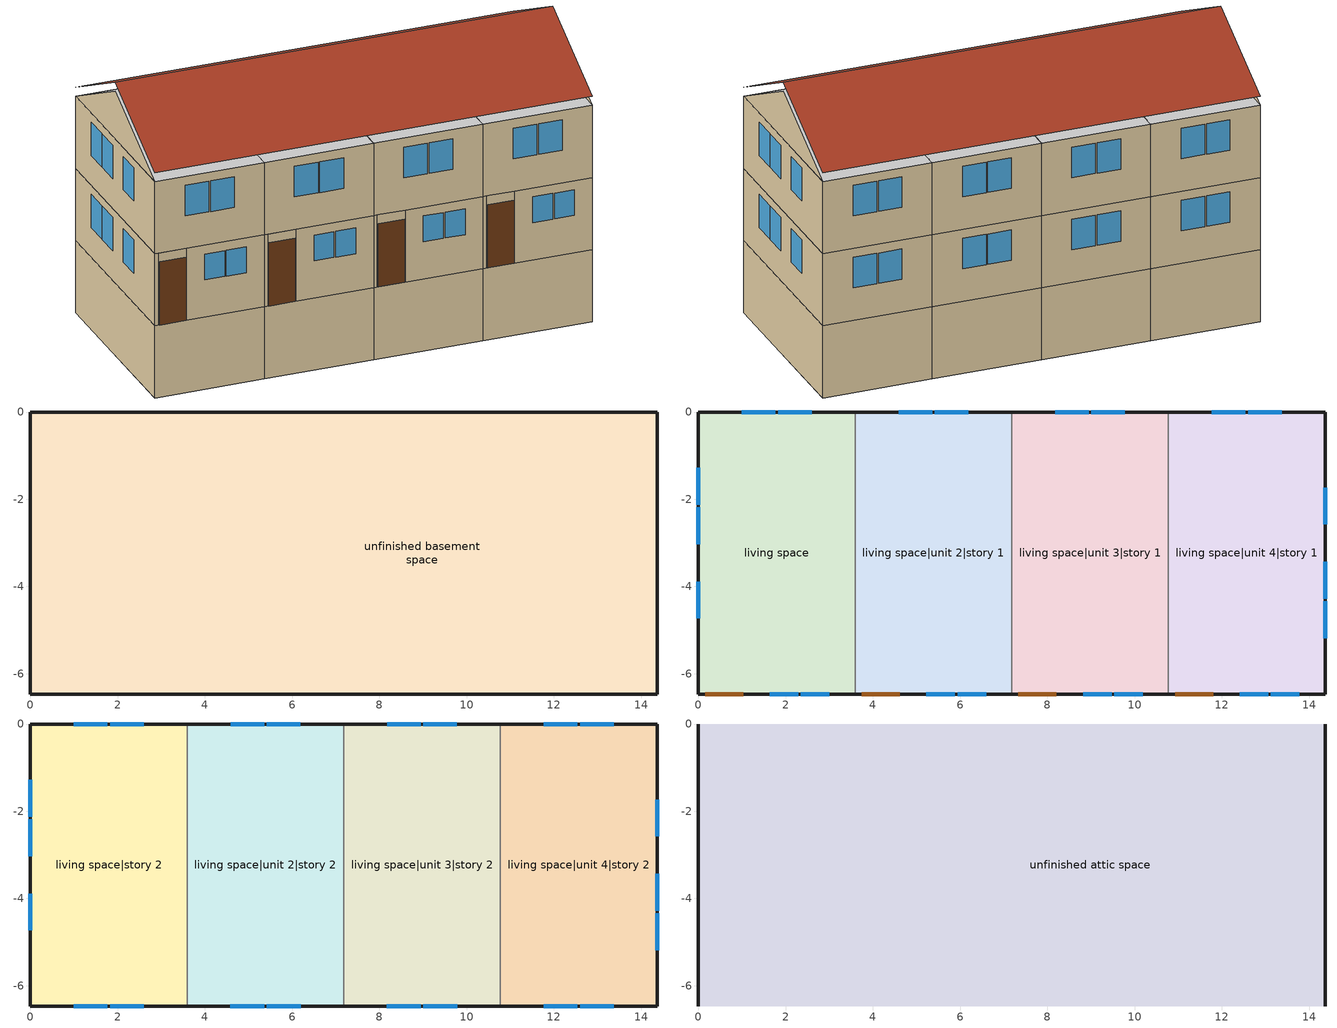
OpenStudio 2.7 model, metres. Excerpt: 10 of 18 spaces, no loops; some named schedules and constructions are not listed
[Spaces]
unfinished basement space
 floor foundation (FloorFndGrndUnfinB): 0,-6.47 0,0 3.59,0 3.59,-6.47 z-2.44
 floor foundation (FloorFndGrndUnfinB 3): 3.59,-6.47 3.59,0 7.18,0 7.18,-6.47 z-2.44
 floor foundation (FloorFndGrndUnfinB 1): 7.18,-6.47 7.18,0 10.78,0 10.78,-6.47 z-2.44
 floor foundation (FloorFndGrndUnfinB 2): 10.78,-6.47 10.78,0 14.37,0 14.37,-6.47 z-2.44
 wall foundation (WallFndGrndUnfinB): 3.59,0 0,0 0,-6.47 3.59,-6.47 z-2.44:0
 wall foundation (WallFndGrndUnfinB 3): 3.59,-6.47 7.18,-6.47 / 7.18,0 3.59,0 z-2.44:0
 wall foundation (WallFndGrndUnfinB 1): 7.18,-6.47 10.78,-6.47 / 10.78,0 7.18,0 z-2.44:0
 wall foundation (WallFndGrndUnfinB 2): 10.78,-6.47 14.37,-6.47 14.37,0 10.78,0 z-2.44:0
living space
 floor to unfinished basement space (FloorUnfinBInsFin Reversed): 0,-6.47 0,0 3.59,0 3.59,-6.47 z0
 wall outside (WallExtInsFin): 3.59,0 0,0 0,-6.47 0.13,-6.47 1.05,-6.47 3.59,-6.47 z0:2.44
 wall to living space|unit 2|story 1 (WallIntFinUninsFin Reversed): 3.59,-6.47 3.59,0 z0:2.44
 window (WindowConstruction): 1.64,-6.47 2.29,-6.47 / 2.35,-6.47 3,-6.47 z1.26:2.13; 2.6,0 1.83,0 / 1.77,0 1,0 z1.11:2.13; 0,-1.28 0,-2.12 / 0,-2.19 0,-3.03 / 0,-3.89 0,-4.73 z1.01:2.13
 door (Door): 0.15,-6.47 1.02,-6.47 z0:2.13
living space|unit 2|story 1
 floor to unfinished basement space (FloorUnfinBInsFin Reversed): 3.59,-6.47 3.59,0 7.18,0 7.18,-6.47 z0
 wall outside (WallExtInsFin): 7.18,0 3.59,0 / 3.59,-6.47 3.72,-6.47 4.64,-6.47 7.18,-6.47 z0:2.44
 wall to living space|unit 3|story 1 (WallIntFinUninsFin Reversed): 7.18,-6.47 7.18,0 z0:2.44
 window (WindowConstruction): 5.23,-6.47 5.88,-6.47 / 5.94,-6.47 6.6,-6.47 z1.26:2.13; 6.19,0 5.42,0 / 5.36,0 4.59,0 z1.11:2.13
 door (Door): 3.74,-6.47 4.62,-6.47 z0:2.13
living space|unit 3|story 1
 floor to unfinished basement space (FloorUnfinBInsFin Reversed): 7.18,-6.47 7.18,0 10.78,0 10.78,-6.47 z0
 wall outside (WallExtInsFin): 10.78,0 7.18,0 / 7.18,-6.47 7.31,-6.47 8.23,-6.47 10.78,-6.47 z0:2.44
 wall to living space|unit 4|story 1 (WallIntFinUninsFin Reversed): 10.78,-6.47 10.78,0 z0:2.44
 window (WindowConstruction): 8.82,-6.47 9.47,-6.47 / 9.54,-6.47 10.19,-6.47 z1.26:2.13; 9.78,0 9.01,0 / 8.95,0 8.18,0 z1.11:2.13
 door (Door): 7.34,-6.47 8.21,-6.47 z0:2.13
living space|unit 4|story 1
 floor to unfinished basement space (FloorUnfinBInsFin Reversed): 10.78,-6.47 10.78,0 14.37,0 14.37,-6.47 z0
 wall outside (WallExtInsFin): 10.78,-6.47 10.9,-6.47 11.82,-6.47 14.37,-6.47 14.37,0 10.78,0 z0:2.44
 window (WindowConstruction): 12.41,-6.47 13.07,-6.47 / 13.13,-6.47 13.78,-6.47 z1.26:2.13; 13.37,0 12.6,0 / 12.54,0 11.77,0 z1.11:2.13; 14.37,-5.18 14.37,-4.34 / 14.37,-4.28 14.37,-3.44 / 14.37,-2.58 14.37,-1.73 z1.01:2.13
 door (Door): 10.93,-6.47 11.8,-6.47 z0:2.13
living space|story 2
 floor to living space (FloorFinUninsFin): 0,-6.47 0,0 3.59,0 3.59,-6.47 z2.44
 wall outside (WallExtInsFin): 3.59,0 0,0 0,-6.47 3.59,-6.47 z2.44:4.88
 wall to living space|unit 2|story 2 (WallIntFinUninsFin Reversed): 3.59,-6.47 3.59,0 z2.44:4.88
 window (WindowConstruction): 0.99,-6.47 1.77,-6.47 / 1.83,-6.47 2.6,-6.47 z3.54:4.57; 2.6,0 1.83,0 / 1.77,0 1,0 z3.55:4.57; 0,-1.28 0,-2.12 / 0,-2.19 0,-3.03 / 0,-3.89 0,-4.73 z3.45:4.57
living space|unit 2|story 2
 floor to living space|unit 2|story 1 (FloorFinUninsFin): 3.59,-6.47 3.59,0 7.18,0 7.18,-6.47 z2.44
 wall outside (WallExtInsFin): 3.59,-6.47 7.18,-6.47 / 7.18,0 3.59,0 z2.44:4.88
 wall to living space|unit 3|story 2 (WallIntFinUninsFin Reversed): 7.18,-6.47 7.18,0 z2.44:4.88
 window (WindowConstruction): 4.58,-6.47 5.36,-6.47 / 5.42,-6.47 6.2,-6.47 z3.54:4.57; 6.19,0 5.42,0 / 5.36,0 4.59,0 z3.55:4.57
living space|unit 3|story 2
 floor to living space|unit 3|story 1 (FloorFinUninsFin): 7.18,-6.47 7.18,0 10.78,0 10.78,-6.47 z2.44
 wall outside (WallExtInsFin): 7.18,-6.47 10.78,-6.47 / 10.78,0 7.18,0 z2.44:4.88
 wall to living space|unit 4|story 2 (WallIntFinUninsFin Reversed): 10.78,-6.47 10.78,0 z2.44:4.88
 window (WindowConstruction): 8.17,-6.47 8.95,-6.47 / 9.01,-6.47 9.79,-6.47 z3.54:4.57; 9.78,0 9.01,0 / 8.95,0 8.18,0 z3.55:4.57
living space|unit 4|story 2
 floor to living space|unit 4|story 1 (FloorFinUninsFin): 10.78,-6.47 10.78,0 14.37,0 14.37,-6.47 z2.44
 wall outside (WallExtInsFin): 10.78,-6.47 14.37,-6.47 14.37,0 10.78,0 z2.44:4.88
 window (WindowConstruction): 11.76,-6.47 12.54,-6.47 / 12.6,-6.47 13.38,-6.47 z3.54:4.57; 13.37,0 12.6,0 / 12.54,0 11.77,0 z3.55:4.57; 14.37,-5.18 14.37,-4.34 / 14.37,-4.28 14.37,-3.44 / 14.37,-2.58 14.37,-1.73 z3.45:4.57
unfinished attic space
 floor to living space|story 2 (FloorFinInsUnfinAttic): 3.59,0 3.59,-6.47 0,-6.47 0,0 z4.88
 floor to living space|unit 2|story 2 (FloorFinInsUnfinAttic): 7.18,0 7.18,-6.47 3.59,-6.47 3.59,0 z4.88
 floor to living space|unit 3|story 2 (FloorFinInsUnfinAttic): 10.78,0 10.78,-6.47 7.18,-6.47 7.18,0 z4.88
 floor to living space|unit 4|story 2 (FloorFinInsUnfinAttic): 14.37,0 14.37,-6.47 10.78,-6.47 10.78,0 z4.88
 wall outside (WallExtUninsUnfin): 0,-3.23,6.49 0,0,4.88 0,-6.47,4.88; 14.37,-3.23,6.49 14.37,-6.47,4.88 14.37,0,4.88
 roof outside (RoofUnfinInsExt): 0,-3.23,6.8 14.37,-3.23,6.8 14.37,0,5.18 0,0,5.18; 14.37,-3.23,6.8 0,-3.23,6.8 0,-6.47,5.18 14.37,-6.47,5.18
[Schedule:Ruleset]
Name | Default Day Schedule | Summer Design Day Schedule | Winter Design Day Schedule
res heating setpoint | Schedule Day 6 | res heating setpoint summer design | res heating setpoint winter design
res cooling setpoint | Schedule Day 7 | res cooling setpoint summer design | res cooling setpoint winter design
res nv_1 temp schedule | Schedule Day 63
res nv_1 avail schedule | Schedule Day 64
res mv_1 range exhaust schedule | Schedule Day 67 | res mv_1 range exhaust schedule summer design | res mv_1 range exhaust schedule winter design
res mv_1 bath exhaust schedule | Schedule Day 68 | res mv_1 bath exhaust schedule summer design | res mv_1 bath exhaust schedule winter design
res nv_3 temp schedule | Schedule Day 69
res nv_3 avail schedule | Schedule Day 70
res mv_3 range exhaust schedule | Schedule Day 73 | res mv_3 range exhaust schedule summer design | res mv_3 range exhaust schedule winter design
res mv_3 bath exhaust schedule | Schedule Day 74 | res mv_3 bath exhaust schedule summer design | res mv_3 bath exhaust schedule winter design
res nv_2 temp schedule | Schedule Day 75
res nv_2 avail schedule | Schedule Day 76
res mv_2 range exhaust schedule | Schedule Day 79 | res mv_2 range exhaust schedule summer design | res mv_2 range exhaust schedule winter design
res mv_2 bath exhaust schedule | Schedule Day 80 | res mv_2 bath exhaust schedule summer design | res mv_2 bath exhaust schedule winter design
res nv_4 temp schedule | Schedule Day 81
res nv_4 avail schedule | Schedule Day 82
res mv_4 range exhaust schedule | Schedule Day 85 | res mv_4 range exhaust schedule summer design | res mv_4 range exhaust schedule winter design
res mv_4 bath exhaust schedule | Schedule Day 86 | res mv_4 bath exhaust schedule summer design | res mv_4 bath exhaust schedule winter design
[Schedule:Day]
Schedule Day 6; Schedule Day 63; Schedule Day 64; Schedule Day 67; res mv_1 range exhaust schedule winter design; Schedule Day 68; res mv_1 bath exhaust schedule winter design; Schedule Day 69; Schedule Day 70; Schedule Day 73; res mv_3 range exhaust schedule winter design; Schedule Day 74; res mv_3 bath exhaust schedule winter design; Schedule Day 75; Schedule Day 76; Schedule Day 79; res mv_2 range exhaust schedule winter design; Schedule Day 80; res mv_2 bath exhaust schedule winter design; Schedule Day 81; Schedule Day 82; Schedule Day 85; res mv_4 range exhaust schedule winter design; Schedule Day 86; res mv_4 bath exhaust schedule winter design: 24, 0, 0
res heating setpoint allday12: 24, 0, 21.6667
res heating setpoint winter design: 24, 0, 21.1111
res heating setpoint summer design: 24, 0, 23.8889
res cooling setpoint allday1; res cooling setpoint allday2; res cooling setpoint allday3; res cooling setpoint allday4; res cooling setpoint allday5; res cooling setpoint allday6; res cooling setpoint allday7; res cooling setpoint allday8; res cooling setpoint allday9; res cooling setpoint allday10; res cooling setpoint allday11; res cooling setpoint allday12: 24, 0, 24.4444
res lighting schedule allday11: 1, 0, 0.123751, 2, 0, 0.0742506, 4, 0, 0.0495004, 5, 0, 0.0539769, 6, 0, 0.145737, 7, 0, 0.342151, 8, 0, 0.432984, 9, 0, 0.451822, 10, 0, 0.456356, 11, 0, 0.443495, 12, 0, 0.425678, 13, 0, 0.412817, 14, 0, 0.409033, 15, 0, 0.421324, 16, 0, 0.481818, 17, 0, 0.61218, 18, 0, 0.804217, 19, 0, 0.945912, 20, 0, 0.918658, 21, 0, 0.747013, 22, 0, 0.56552, 23, 0, 0.493046, 24, 0, 0.249225
res lighting schedule allday12: 1, 0, 0.123751, 2, 0, 0.0742506, 4, 0, 0.0495004, 5, 0, 0.0547503, 6, 0, 0.149594, 7, 0, 0.351204, 8, 0, 0.44444, 9, 0, 0.470027, 10, 0, 0.480931, 11, 0, 0.467731, 12, 0, 0.449442, 13, 0, 0.436241, 14, 0, 0.432357, 15, 0, 0.445561, 16, 0, 0.513103, 17, 0, 0.660674, 18, 0, 0.869445, 19, 0, 1, 20, 0, 0.932675, 21, 0, 0.731582, 22, 0, 0.553643, 23, 0, 0.488328, 24, 0, 0.249225
res misc plug loads schedule allday1; res misc plug loads schedule allday12: 1, 0, 0.655649, 2, 0, 0.618183, 3, 0, 0.599451, 4, 0, 0.580718, 5, 0, 0.599451, 6, 0, 0.618183, 7, 0, 0.693115, 8, 0, 0.786779, 11, 0, 0.805512, 12, 0, 0.824245, 14, 0, 0.842977, 15, 0, 0.824245, 16, 0, 0.86171, 17, 0, 0.899176, 18, 0, 0.974107, 19, 0, 0.99284, 20, 0, 0.936642, 21, 0, 0.880443, 22, 0, 0.842977, 23, 0, 0.749313, 24, 0, 0.674382
res misc plug loads schedule allday2: 1, 0, 0.660377, 2, 0, 0.622642, 3, 0, 0.603774, 4, 0, 0.584906, 5, 0, 0.603774, 6, 0, 0.622642, 7, 0, 0.698113, 8, 0, 0.792453, 11, 0, 0.811321, 12, 0, 0.830189, 14, 0, 0.849057, 15, 0, 0.830189, 16, 0, 0.867925, 17, 0, 0.90566, 18, 0, 0.981132, 19, 0, 1, 20, 0, 0.943396, 21, 0, 0.886792, 22, 0, 0.849057, 23, 0, 0.754717, 24, 0, 0.679245
res misc plug loads schedule allday3; res misc plug loads schedule allday5: 1, 0, 0.521682, 2, 0, 0.491872, 3, 0, 0.476967, 4, 0, 0.462062, 5, 0, 0.476967, 6, 0, 0.491872, 7, 0, 0.551493, 8, 0, 0.626019, 11, 0, 0.640924, 12, 0, 0.655829, 14, 0, 0.670734, 15, 0, 0.655829, 16, 0, 0.68564, 17, 0, 0.71545, 18, 0, 0.775071, 19, 0, 0.789976, 20, 0, 0.745261, 21, 0, 0.700545, 22, 0, 0.670734, 23, 0, 0.596208, 24, 0, 0.536588
res misc plug loads schedule allday4: 1, 0, 0.519581, 2, 0, 0.489891, 3, 0, 0.475045, 4, 0, 0.4602, 5, 0, 0.475045, 6, 0, 0.489891, 7, 0, 0.549271, 8, 0, 0.623497, 11, 0, 0.638342, 12, 0, 0.653187, 14, 0, 0.668033, 15, 0, 0.653187, 16, 0, 0.682878, 17, 0, 0.712568, 18, 0, 0.771949, 19, 0, 0.786794, 20, 0, 0.742258, 21, 0, 0.697723, 22, 0, 0.668033, 23, 0, 0.593807, 24, 0, 0.534426
res misc plug loads schedule allday6; res misc plug loads schedule allday9: 1, 0, 0.434473, 2, 0, 0.409646, 3, 0, 0.397232, 4, 0, 0.384819, 5, 0, 0.397232, 6, 0, 0.409646, 7, 0, 0.4593, 8, 0, 0.521367, 11, 0, 0.533781, 12, 0, 0.546194, 14, 0, 0.558608, 15, 0, 0.546194, 16, 0, 0.571021, 17, 0, 0.595848, 18, 0, 0.645502, 19, 0, 0.657916, 20, 0, 0.620675, 21, 0, 0.583435, 22, 0, 0.558608, 23, 0, 0.49654, 24, 0, 0.446886
res misc plug loads schedule allday7; res misc plug loads schedule allday8: 1, 0, 0.43132, 2, 0, 0.406674, 3, 0, 0.39435, 4, 0, 0.382027, 5, 0, 0.39435, 6, 0, 0.406674, 7, 0, 0.455967, 8, 0, 0.517585, 11, 0, 0.529908, 12, 0, 0.542231, 14, 0, 0.554555, 15, 0, 0.542231, 16, 0, 0.566878, 17, 0, 0.591525, 18, 0, 0.640819, 19, 0, 0.653142, 20, 0, 0.616172, 21, 0, 0.579202, 22, 0, 0.554555, 23, 0, 0.492938, 24, 0, 0.443644
res misc plug loads schedule allday10: 1, 0, 0.520106, 2, 0, 0.490386, 3, 0, 0.475526, 4, 0, 0.460666, 5, 0, 0.475526, 6, 0, 0.490386, 7, 0, 0.549827, 8, 0, 0.624128, 11, 0, 0.638988, 12, 0, 0.653848, 14, 0, 0.668708, 15, 0, 0.653848, 16, 0, 0.683568, 17, 0, 0.713289, 18, 0, 0.772729, 19, 0, 0.787589, 20, 0, 0.743009, 21, 0, 0.698428, 22, 0, 0.668708, 23, 0, 0.594407, 24, 0, 0.534966
res misc plug loads schedule allday11: 1, 0, 0.51853, 2, 0, 0.4889, 3, 0, 0.474085, 4, 0, 0.45927, 5, 0, 0.474085, 6, 0, 0.4889, 7, 0, 0.54816, 8, 0, 0.622236, 11, 0, 0.637051, 12, 0, 0.651867, 14, 0, 0.666682, 15, 0, 0.651867, 16, 0, 0.681497, 17, 0, 0.711127, 18, 0, 0.770388, 19, 0, 0.785203, 20, 0, 0.740757, 21, 0, 0.696312, 22, 0, 0.666682, 23, 0, 0.592606, 24, 0, 0.533345
res nv_1 temp schedule allday1; res nv_1 temp schedule allday2; res nv_1 temp schedule allday3; res nv_1 temp schedule allday4; res nv_1 temp schedule allday11; res nv_1 temp schedule allday12; res nv_3 temp schedule allday1; res nv_3 temp schedule allday2; res nv_3 temp schedule allday3; res nv_3 temp schedule allday4; res nv_3 temp schedule allday11; res nv_3 temp schedule allday12; res nv_2 temp schedule allday1; res nv_2 temp schedule allday2; res nv_2 temp schedule allday3; res nv_2 temp schedule allday4; res nv_2 temp schedule allday11; res nv_2 temp schedule allday12; res nv_4 temp schedule allday1; res nv_4 temp schedule allday2; res nv_4 temp schedule allday3; res nv_4 temp schedule allday4; res nv_4 temp schedule allday11; res nv_4 temp schedule allday12: 1, 0, 23.8889, 24, 0, 23.8889
res nv_1 temp schedule allday5; res nv_1 temp schedule allday6; res nv_1 temp schedule allday10; res nv_3 temp schedule allday5; res nv_3 temp schedule allday6; res nv_3 temp schedule allday10; res nv_2 temp schedule allday5; res nv_2 temp schedule allday6; res nv_2 temp schedule allday10; res nv_4 temp schedule allday5; res nv_4 temp schedule allday6; res nv_4 temp schedule allday10: 24, 0, 22.2222
res nv_1 temp schedule allday7; res nv_1 temp schedule allday8; res nv_1 temp schedule allday9; res nv_3 temp schedule allday7; res nv_3 temp schedule allday8; res nv_3 temp schedule allday9; res nv_2 temp schedule allday7; res nv_2 temp schedule allday8; res nv_2 temp schedule allday9; res nv_4 temp schedule allday7; res nv_4 temp schedule allday8; res nv_4 temp schedule allday9: 1, 0, 22.2222, 24, 0, 22.2222
res nv_1 availability schedule allday1 on; res nv_1 availability schedule allday1 on 1; res nv_1 availability schedule allday1 on 2; res nv_1 availability schedule allday1 on 3; res nv_1 availability schedule allday1 on 4; res nv_1 availability schedule allday1 on 5; res nv_1 availability schedule allday1 on 6; res nv_1 availability schedule allday1 on 7; res nv_1 availability schedule allday1 on 8; res nv_1 availability schedule allday1 on 9; res nv_1 availability schedule allday1 on 10; res nv_1 availability schedule allday1 on 11; res nv_3 availability schedule allday1 on; res nv_3 availability schedule allday1 on 1; res nv_3 availability schedule allday1 on 2; res nv_3 availability schedule allday1 on 3; res nv_3 availability schedule allday1 on 4; res nv_3 availability schedule allday1 on 5; res nv_3 availability schedule allday1 on 6; res nv_3 availability schedule allday1 on 7; res nv_3 availability schedule allday1 on 8; res nv_3 availability schedule allday1 on 9; res nv_3 availability schedule allday1 on 10; res nv_3 availability schedule allday1 on 11; res nv_2 availability schedule allday1 on; res nv_2 availability schedule allday1 on 1; res nv_2 availability schedule allday1 on 2; res nv_2 availability schedule allday1 on 3; res nv_2 availability schedule allday1 on 4; res nv_2 availability schedule allday1 on 5; res nv_2 availability schedule allday1 on 6; res nv_2 availability schedule allday1 on 7; res nv_2 availability schedule allday1 on 8; res nv_2 availability schedule allday1 on 9; res nv_2 availability schedule allday1 on 10; res nv_2 availability schedule allday1 on 11; res nv_4 availability schedule allday1 on; res nv_4 availability schedule allday1 on 1; res nv_4 availability schedule allday1 on 2; res nv_4 availability schedule allday1 on 3; res nv_4 availability schedule allday1 on 4; res nv_4 availability schedule allday1 on 5; res nv_4 availability schedule allday1 on 6; res nv_4 availability schedule allday1 on 7; res nv_4 availability schedule allday1 on 8; res nv_4 availability schedule allday1 on 9; res nv_4 availability schedule allday1 on 10; res nv_4 availability schedule allday1 on 11: 1, 0, 1, 2, 0, 1, 3, 0, 1, 4, 0, 1, 5, 0, 1, 6, 0, 1, 7, 0, 1, 8, 0, 1, 9, 0, 1, 10, 0, 1, 11, 0, 1, 12, 0, 1, 13, 0, 1, 14, 0, 1, 15, 0, 1, 16, 0, 1, 17, 0, 1, 18, 0, 1, 19, 0, 1, 20, 0, 1, 21, 0, 1, 22, 0, 1, 23, 0, 1, 24, 0, 1
res mv_1 range exhaust schedule allday1; res mv_1 range exhaust schedule allday2; res mv_1 range exhaust schedule allday3; res mv_1 range exhaust schedule allday4; res mv_1 range exhaust schedule allday5; res mv_1 range exhaust schedule allday6; res mv_1 range exhaust schedule allday7; res mv_1 range exhaust schedule allday8; res mv_1 range exhaust schedule allday9; res mv_1 range exhaust schedule allday10; res mv_1 range exhaust schedule allday11; res mv_1 range exhaust schedule allday12; res mv_3 range exhaust schedule allday1; res mv_3 range exhaust schedule allday2; res mv_3 range exhaust schedule allday3; res mv_3 range exhaust schedule allday4; res mv_3 range exhaust schedule allday5; res mv_3 range exhaust schedule allday6; res mv_3 range exhaust schedule allday7; res mv_3 range exhaust schedule allday8; res mv_3 range exhaust schedule allday9; res mv_3 range exhaust schedule allday10; res mv_3 range exhaust schedule allday11; res mv_3 range exhaust schedule allday12; res mv_2 range exhaust schedule allday1; res mv_2 range exhaust schedule allday2; res mv_2 range exhaust schedule allday3; res mv_2 range exhaust schedule allday4; res mv_2 range exhaust schedule allday5; res mv_2 range exhaust schedule allday6; res mv_2 range exhaust schedule allday7; res mv_2 range exhaust schedule allday8; res mv_2 range exhaust schedule allday9; res mv_2 range exhaust schedule allday10; res mv_2 range exhaust schedule allday11; res mv_2 range exhaust schedule allday12; res mv_4 range exhaust schedule allday1; res mv_4 range exhaust schedule allday2; res mv_4 range exhaust schedule allday3; res mv_4 range exhaust schedule allday4; res mv_4 range exhaust schedule allday5; res mv_4 range exhaust schedule allday6; res mv_4 range exhaust schedule allday7; res mv_4 range exhaust schedule allday8; res mv_4 range exhaust schedule allday9; res mv_4 range exhaust schedule allday10; res mv_4 range exhaust schedule allday11; res mv_4 range exhaust schedule allday12: 15, 0, 0, 16, 0, 1, 24, 0, 0
res mv_1 range exhaust schedule summer design; res mv_1 bath exhaust schedule summer design; res mv_3 range exhaust schedule summer design; res mv_3 bath exhaust schedule summer design; res mv_2 range exhaust schedule summer design; res mv_2 bath exhaust schedule summer design; res mv_4 range exhaust schedule summer design; res mv_4 bath exhaust schedule summer design: 24, 0, 1
res mv_1 bath exhaust schedule allday1; res mv_1 bath exhaust schedule allday2; res mv_1 bath exhaust schedule allday3; res mv_1 bath exhaust schedule allday4; res mv_1 bath exhaust schedule allday5; res mv_1 bath exhaust schedule allday6; res mv_1 bath exhaust schedule allday7; res mv_1 bath exhaust schedule allday8; res mv_1 bath exhaust schedule allday9; res mv_1 bath exhaust schedule allday10; res mv_1 bath exhaust schedule allday11; res mv_1 bath exhaust schedule allday12; res mv_3 bath exhaust schedule allday1; res mv_3 bath exhaust schedule allday2; res mv_3 bath exhaust schedule allday3; res mv_3 bath exhaust schedule allday4; res mv_3 bath exhaust schedule allday5; res mv_3 bath exhaust schedule allday6; res mv_3 bath exhaust schedule allday7; res mv_3 bath exhaust schedule allday8; res mv_3 bath exhaust schedule allday9; res mv_3 bath exhaust schedule allday10; res mv_3 bath exhaust schedule allday11; res mv_3 bath exhaust schedule allday12; res mv_2 bath exhaust schedule allday1; res mv_2 bath exhaust schedule allday2; res mv_2 bath exhaust schedule allday3; res mv_2 bath exhaust schedule allday4; res mv_2 bath exhaust schedule allday5; res mv_2 bath exhaust schedule allday6; res mv_2 bath exhaust schedule allday7; res mv_2 bath exhaust schedule allday8; res mv_2 bath exhaust schedule allday9; res mv_2 bath exhaust schedule allday10; res mv_2 bath exhaust schedule allday11; res mv_2 bath exhaust schedule allday12; res mv_4 bath exhaust schedule allday1; res mv_4 bath exhaust schedule allday2; res mv_4 bath exhaust schedule allday3; res mv_4 bath exhaust schedule allday4; res mv_4 bath exhaust schedule allday5; res mv_4 bath exhaust schedule allday6; res mv_4 bath exhaust schedule allday7; res mv_4 bath exhaust schedule allday8; res mv_4 bath exhaust schedule allday9; res mv_4 bath exhaust schedule allday10; res mv_4 bath exhaust schedule allday11; res mv_4 bath exhaust schedule allday12: 4, 0, 0, 5, 0, 1, 24, 0, 0
[Schedule:Rule] Apply Monday=Yes; Apply Wednesday=Yes; Apply Friday=Yes; Date Specification Type=DateRange; Start Day=1
Name | Schedule Ruleset | Rule Order | Day Schedule | Apply Sunday | Apply Tuesday | Apply Thursday | Apply Saturday | Start Month | End Month | End Day
res heating setpoint allday ruleset1 | res heating setpoint | 11 | res heating setpoint allday1 | Yes | Yes | Yes | Yes | 1 | 1 | 31
res heating setpoint allday ruleset2 | res heating setpoint | 10 | res heating setpoint allday2 | Yes | Yes | Yes | Yes | 2 | 2 | 28
res heating setpoint allday ruleset3 | res heating setpoint | 9 | res heating setpoint allday3 | Yes | Yes | Yes | Yes | 3 | 3 | 31
res heating setpoint allday ruleset4 | res heating setpoint | 8 | res heating setpoint allday4 | Yes | Yes | Yes | Yes | 4 | 4 | 30
res heating setpoint allday ruleset12 | res heating setpoint | 0 | res heating setpoint allday12 | Yes | Yes | Yes | Yes | 12 | 12 | 31
res cooling setpoint allday ruleset1 | res cooling setpoint | 11 | res cooling setpoint allday1 | Yes | Yes | Yes | Yes | 1 | 1 | 31
res cooling setpoint allday ruleset2 | res cooling setpoint | 10 | res cooling setpoint allday2 | Yes | Yes | Yes | Yes | 2 | 2 | 28
res cooling setpoint allday ruleset3 | res cooling setpoint | 9 | res cooling setpoint allday3 | Yes | Yes | Yes | Yes | 3 | 3 | 31
res cooling setpoint allday ruleset4 | res cooling setpoint | 8 | res cooling setpoint allday4 | Yes | Yes | Yes | Yes | 4 | 4 | 30
res cooling setpoint allday ruleset5 | res cooling setpoint | 7 | res cooling setpoint allday5 | Yes | Yes | Yes | Yes | 5 | 5 | 31
res cooling setpoint allday ruleset6 | res cooling setpoint | 6 | res cooling setpoint allday6 | Yes | Yes | Yes | Yes | 6 | 6 | 30
res cooling setpoint allday ruleset7 | res cooling setpoint | 5 | res cooling setpoint allday7 | Yes | Yes | Yes | Yes | 7 | 7 | 31
res cooling setpoint allday ruleset8 | res cooling setpoint | 4 | res cooling setpoint allday8 | Yes | Yes | Yes | Yes | 8 | 8 | 31
res cooling setpoint allday ruleset9 | res cooling setpoint | 3 | res cooling setpoint allday9 | Yes | Yes | Yes | Yes | 9 | 9 | 30
res cooling setpoint allday ruleset10 | res cooling setpoint | 2 | res cooling setpoint allday10 | Yes | Yes | Yes | Yes | 10 | 10 | 31
res cooling setpoint allday ruleset11 | res cooling setpoint | 1 | res cooling setpoint allday11 | Yes | Yes | Yes | Yes | 11 | 11 | 30
res cooling setpoint allday ruleset12 | res cooling setpoint | 0 | res cooling setpoint allday12 | Yes | Yes | Yes | Yes | 12 | 12 | 31
res nv_1 temp schedule allday ruleset1 | res nv_1 temp schedule | 11 | res nv_1 temp schedule allday1 | Yes | Yes | Yes | Yes | 1 | 1 | 31
res nv_1 temp schedule allday ruleset2 | res nv_1 temp schedule | 10 | res nv_1 temp schedule allday2 | Yes | Yes | Yes | Yes | 2 | 2 | 28
res nv_1 temp schedule allday ruleset3 | res nv_1 temp schedule | 9 | res nv_1 temp schedule allday3 | Yes | Yes | Yes | Yes | 3 | 3 | 31
res nv_1 temp schedule allday ruleset4 | res nv_1 temp schedule | 8 | res nv_1 temp schedule allday4 | Yes | Yes | Yes | Yes | 4 | 4 | 30
res nv_1 temp schedule allday ruleset5 | res nv_1 temp schedule | 7 | res nv_1 temp schedule allday5 | Yes | Yes | Yes | Yes | 5 | 5 | 31
res nv_1 temp schedule allday ruleset6 | res nv_1 temp schedule | 6 | res nv_1 temp schedule allday6 | Yes | Yes | Yes | Yes | 6 | 6 | 30
res nv_1 temp schedule allday ruleset7 | res nv_1 temp schedule | 5 | res nv_1 temp schedule allday7 | Yes | Yes | Yes | Yes | 7 | 7 | 31
res nv_1 temp schedule allday ruleset8 | res nv_1 temp schedule | 4 | res nv_1 temp schedule allday8 | Yes | Yes | Yes | Yes | 8 | 8 | 31
res nv_1 temp schedule allday ruleset9 | res nv_1 temp schedule | 3 | res nv_1 temp schedule allday9 | Yes | Yes | Yes | Yes | 9 | 9 | 30
res nv_1 temp schedule allday ruleset10 | res nv_1 temp schedule | 2 | res nv_1 temp schedule allday10 | Yes | Yes | Yes | Yes | 10 | 10 | 31
res nv_1 temp schedule allday ruleset11 | res nv_1 temp schedule | 1 | res nv_1 temp schedule allday11 | Yes | Yes | Yes | Yes | 11 | 11 | 30
res nv_1 temp schedule allday ruleset12 | res nv_1 temp schedule | 0 | res nv_1 temp schedule allday12 | Yes | Yes | Yes | Yes | 12 | 12 | 31
res nv_1 availability schedule allday ruleset1 on | res nv_1 avail schedule | 11 | res nv_1 availability schedule allday1 on |  |  |  |  | 1 | 1 | 31
res nv_1 availability schedule allday ruleset2 on | res nv_1 avail schedule | 10 | res nv_1 availability schedule allday1 on 1 |  |  |  |  | 2 | 2 | 28
res nv_1 availability schedule allday ruleset3 on | res nv_1 avail schedule | 9 | res nv_1 availability schedule allday1 on 2 |  |  |  |  | 3 | 3 | 31
res nv_1 availability schedule allday ruleset4 on | res nv_1 avail schedule | 8 | res nv_1 availability schedule allday1 on 3 |  |  |  |  | 4 | 4 | 30
res nv_1 availability schedule allday ruleset5 on | res nv_1 avail schedule | 7 | res nv_1 availability schedule allday1 on 4 |  |  |  |  | 5 | 5 | 31
res nv_1 availability schedule allday ruleset6 on | res nv_1 avail schedule | 6 | res nv_1 availability schedule allday1 on 5 |  |  |  |  | 6 | 6 | 30
res nv_1 availability schedule allday ruleset7 on | res nv_1 avail schedule | 5 | res nv_1 availability schedule allday1 on 6 |  |  |  |  | 7 | 7 | 31
res nv_1 availability schedule allday ruleset8 on | res nv_1 avail schedule | 4 | res nv_1 availability schedule allday1 on 7 |  |  |  |  | 8 | 8 | 31
res nv_1 availability schedule allday ruleset9 on | res nv_1 avail schedule | 3 | res nv_1 availability schedule allday1 on 8 |  |  |  |  | 9 | 9 | 30
res nv_1 availability schedule allday ruleset10 on | res nv_1 avail schedule | 2 | res nv_1 availability schedule allday1 on 9 |  |  |  |  | 10 | 10 | 31
res nv_1 availability schedule allday ruleset11 on | res nv_1 avail schedule | 1 | res nv_1 availability schedule allday1 on 10 |  |  |  |  | 11 | 11 | 30
res nv_1 availability schedule allday ruleset12 on | res nv_1 avail schedule | 0 | res nv_1 availability schedule allday1 on 11 |  |  |  |  | 12 | 12 | 31
res mv_1 range exhaust schedule allday ruleset1 | res mv_1 range exhaust schedule | 11 | res mv_1 range exhaust schedule allday1 | Yes | Yes | Yes | Yes | 1 | 1 | 31
res mv_1 range exhaust schedule allday ruleset2 | res mv_1 range exhaust schedule | 10 | res mv_1 range exhaust schedule allday2 | Yes | Yes | Yes | Yes | 2 | 2 | 28
res mv_1 range exhaust schedule allday ruleset3 | res mv_1 range exhaust schedule | 9 | res mv_1 range exhaust schedule allday3 | Yes | Yes | Yes | Yes | 3 | 3 | 31
res mv_1 range exhaust schedule allday ruleset4 | res mv_1 range exhaust schedule | 8 | res mv_1 range exhaust schedule allday4 | Yes | Yes | Yes | Yes | 4 | 4 | 30
res mv_1 range exhaust schedule allday ruleset5 | res mv_1 range exhaust schedule | 7 | res mv_1 range exhaust schedule allday5 | Yes | Yes | Yes | Yes | 5 | 5 | 31
res mv_1 range exhaust schedule allday ruleset6 | res mv_1 range exhaust schedule | 6 | res mv_1 range exhaust schedule allday6 | Yes | Yes | Yes | Yes | 6 | 6 | 30
res mv_1 range exhaust schedule allday ruleset7 | res mv_1 range exhaust schedule | 5 | res mv_1 range exhaust schedule allday7 | Yes | Yes | Yes | Yes | 7 | 7 | 31
res mv_1 range exhaust schedule allday ruleset8 | res mv_1 range exhaust schedule | 4 | res mv_1 range exhaust schedule allday8 | Yes | Yes | Yes | Yes | 8 | 8 | 31
res mv_1 range exhaust schedule allday ruleset9 | res mv_1 range exhaust schedule | 3 | res mv_1 range exhaust schedule allday9 | Yes | Yes | Yes | Yes | 9 | 9 | 30
res mv_1 range exhaust schedule allday ruleset10 | res mv_1 range exhaust schedule | 2 | res mv_1 range exhaust schedule allday10 | Yes | Yes | Yes | Yes | 10 | 10 | 31
res mv_1 range exhaust schedule allday ruleset11 | res mv_1 range exhaust schedule | 1 | res mv_1 range exhaust schedule allday11 | Yes | Yes | Yes | Yes | 11 | 11 | 30
res mv_1 range exhaust schedule allday ruleset12 | res mv_1 range exhaust schedule | 0 | res mv_1 range exhaust schedule allday12 | Yes | Yes | Yes | Yes | 12 | 12 | 31
res mv_1 bath exhaust schedule allday ruleset1 | res mv_1 bath exhaust schedule | 11 | res mv_1 bath exhaust schedule allday1 | Yes | Yes | Yes | Yes | 1 | 1 | 31
res mv_1 bath exhaust schedule allday ruleset2 | res mv_1 bath exhaust schedule | 10 | res mv_1 bath exhaust schedule allday2 | Yes | Yes | Yes | Yes | 2 | 2 | 28
res mv_1 bath exhaust schedule allday ruleset3 | res mv_1 bath exhaust schedule | 9 | res mv_1 bath exhaust schedule allday3 | Yes | Yes | Yes | Yes | 3 | 3 | 31
res mv_1 bath exhaust schedule allday ruleset4 | res mv_1 bath exhaust schedule | 8 | res mv_1 bath exhaust schedule allday4 | Yes | Yes | Yes | Yes | 4 | 4 | 30
res mv_1 bath exhaust schedule allday ruleset5 | res mv_1 bath exhaust schedule | 7 | res mv_1 bath exhaust schedule allday5 | Yes | Yes | Yes | Yes | 5 | 5 | 31
res mv_1 bath exhaust schedule allday ruleset6 | res mv_1 bath exhaust schedule | 6 | res mv_1 bath exhaust schedule allday6 | Yes | Yes | Yes | Yes | 6 | 6 | 30
res mv_1 bath exhaust schedule allday ruleset7 | res mv_1 bath exhaust schedule | 5 | res mv_1 bath exhaust schedule allday7 | Yes | Yes | Yes | Yes | 7 | 7 | 31
res mv_1 bath exhaust schedule allday ruleset8 | res mv_1 bath exhaust schedule | 4 | res mv_1 bath exhaust schedule allday8 | Yes | Yes | Yes | Yes | 8 | 8 | 31
res mv_1 bath exhaust schedule allday ruleset9 | res mv_1 bath exhaust schedule | 3 | res mv_1 bath exhaust schedule allday9 | Yes | Yes | Yes | Yes | 9 | 9 | 30
res mv_1 bath exhaust schedule allday ruleset10 | res mv_1 bath exhaust schedule | 2 | res mv_1 bath exhaust schedule allday10 | Yes | Yes | Yes | Yes | 10 | 10 | 31
res mv_1 bath exhaust schedule allday ruleset11 | res mv_1 bath exhaust schedule | 1 | res mv_1 bath exhaust schedule allday11 | Yes | Yes | Yes | Yes | 11 | 11 | 30
res mv_1 bath exhaust schedule allday ruleset12 | res mv_1 bath exhaust schedule | 0 | res mv_1 bath exhaust schedule allday12 | Yes | Yes | Yes | Yes | 12 | 12 | 31
res nv_3 temp schedule allday ruleset1 | res nv_3 temp schedule | 11 | res nv_3 temp schedule allday1 | Yes | Yes | Yes | Yes | 1 | 1 | 31
res nv_3 temp schedule allday ruleset2 | res nv_3 temp schedule | 10 | res nv_3 temp schedule allday2 | Yes | Yes | Yes | Yes | 2 | 2 | 28
res nv_3 temp schedule allday ruleset3 | res nv_3 temp schedule | 9 | res nv_3 temp schedule allday3 | Yes | Yes | Yes | Yes | 3 | 3 | 31
res nv_3 temp schedule allday ruleset4 | res nv_3 temp schedule | 8 | res nv_3 temp schedule allday4 | Yes | Yes | Yes | Yes | 4 | 4 | 30
res nv_3 temp schedule allday ruleset5 | res nv_3 temp schedule | 7 | res nv_3 temp schedule allday5 | Yes | Yes | Yes | Yes | 5 | 5 | 31
res nv_3 temp schedule allday ruleset6 | res nv_3 temp schedule | 6 | res nv_3 temp schedule allday6 | Yes | Yes | Yes | Yes | 6 | 6 | 30
res nv_3 temp schedule allday ruleset7 | res nv_3 temp schedule | 5 | res nv_3 temp schedule allday7 | Yes | Yes | Yes | Yes | 7 | 7 | 31
res nv_3 temp schedule allday ruleset8 | res nv_3 temp schedule | 4 | res nv_3 temp schedule allday8 | Yes | Yes | Yes | Yes | 8 | 8 | 31
res nv_3 temp schedule allday ruleset9 | res nv_3 temp schedule | 3 | res nv_3 temp schedule allday9 | Yes | Yes | Yes | Yes | 9 | 9 | 30
res nv_3 temp schedule allday ruleset10 | res nv_3 temp schedule | 2 | res nv_3 temp schedule allday10 | Yes | Yes | Yes | Yes | 10 | 10 | 31
res nv_3 temp schedule allday ruleset11 | res nv_3 temp schedule | 1 | res nv_3 temp schedule allday11 | Yes | Yes | Yes | Yes | 11 | 11 | 30
res nv_3 temp schedule allday ruleset12 | res nv_3 temp schedule | 0 | res nv_3 temp schedule allday12 | Yes | Yes | Yes | Yes | 12 | 12 | 31
res nv_3 availability schedule allday ruleset1 on | res nv_3 avail schedule | 11 | res nv_3 availability schedule allday1 on |  |  |  |  | 1 | 1 | 31
res nv_3 availability schedule allday ruleset2 on | res nv_3 avail schedule | 10 | res nv_3 availability schedule allday1 on 1 |  |  |  |  | 2 | 2 | 28
res nv_3 availability schedule allday ruleset3 on | res nv_3 avail schedule | 9 | res nv_3 availability schedule allday1 on 2 |  |  |  |  | 3 | 3 | 31
res nv_3 availability schedule allday ruleset4 on | res nv_3 avail schedule | 8 | res nv_3 availability schedule allday1 on 3 |  |  |  |  | 4 | 4 | 30
res nv_3 availability schedule allday ruleset5 on | res nv_3 avail schedule | 7 | res nv_3 availability schedule allday1 on 4 |  |  |  |  | 5 | 5 | 31
res nv_3 availability schedule allday ruleset6 on | res nv_3 avail schedule | 6 | res nv_3 availability schedule allday1 on 5 |  |  |  |  | 6 | 6 | 30
res nv_3 availability schedule allday ruleset7 on | res nv_3 avail schedule | 5 | res nv_3 availability schedule allday1 on 6 |  |  |  |  | 7 | 7 | 31
res nv_3 availability schedule allday ruleset8 on | res nv_3 avail schedule | 4 | res nv_3 availability schedule allday1 on 7 |  |  |  |  | 8 | 8 | 31
res nv_3 availability schedule allday ruleset9 on | res nv_3 avail schedule | 3 | res nv_3 availability schedule allday1 on 8 |  |  |  |  | 9 | 9 | 30
res nv_3 availability schedule allday ruleset10 on | res nv_3 avail schedule | 2 | res nv_3 availability schedule allday1 on 9 |  |  |  |  | 10 | 10 | 31
res nv_3 availability schedule allday ruleset11 on | res nv_3 avail schedule | 1 | res nv_3 availability schedule allday1 on 10 |  |  |  |  | 11 | 11 | 30
res nv_3 availability schedule allday ruleset12 on | res nv_3 avail schedule | 0 | res nv_3 availability schedule allday1 on 11 |  |  |  |  | 12 | 12 | 31
res mv_3 range exhaust schedule allday ruleset1 | res mv_3 range exhaust schedule | 11 | res mv_3 range exhaust schedule allday1 | Yes | Yes | Yes | Yes | 1 | 1 | 31
res mv_3 range exhaust schedule allday ruleset2 | res mv_3 range exhaust schedule | 10 | res mv_3 range exhaust schedule allday2 | Yes | Yes | Yes | Yes | 2 | 2 | 28
res mv_3 range exhaust schedule allday ruleset3 | res mv_3 range exhaust schedule | 9 | res mv_3 range exhaust schedule allday3 | Yes | Yes | Yes | Yes | 3 | 3 | 31
res mv_3 range exhaust schedule allday ruleset4 | res mv_3 range exhaust schedule | 8 | res mv_3 range exhaust schedule allday4 | Yes | Yes | Yes | Yes | 4 | 4 | 30
res mv_3 range exhaust schedule allday ruleset5 | res mv_3 range exhaust schedule | 7 | res mv_3 range exhaust schedule allday5 | Yes | Yes | Yes | Yes | 5 | 5 | 31
res mv_3 range exhaust schedule allday ruleset6 | res mv_3 range exhaust schedule | 6 | res mv_3 range exhaust schedule allday6 | Yes | Yes | Yes | Yes | 6 | 6 | 30
res mv_3 range exhaust schedule allday ruleset7 | res mv_3 range exhaust schedule | 5 | res mv_3 range exhaust schedule allday7 | Yes | Yes | Yes | Yes | 7 | 7 | 31
res mv_3 range exhaust schedule allday ruleset8 | res mv_3 range exhaust schedule | 4 | res mv_3 range exhaust schedule allday8 | Yes | Yes | Yes | Yes | 8 | 8 | 31
res mv_3 range exhaust schedule allday ruleset9 | res mv_3 range exhaust schedule | 3 | res mv_3 range exhaust schedule allday9 | Yes | Yes | Yes | Yes | 9 | 9 | 30
res mv_3 range exhaust schedule allday ruleset10 | res mv_3 range exhaust schedule | 2 | res mv_3 range exhaust schedule allday10 | Yes | Yes | Yes | Yes | 10 | 10 | 31
res mv_3 range exhaust schedule allday ruleset11 | res mv_3 range exhaust schedule | 1 | res mv_3 range exhaust schedule allday11 | Yes | Yes | Yes | Yes | 11 | 11 | 30
res mv_3 range exhaust schedule allday ruleset12 | res mv_3 range exhaust schedule | 0 | res mv_3 range exhaust schedule allday12 | Yes | Yes | Yes | Yes | 12 | 12 | 31
res mv_3 bath exhaust schedule allday ruleset1 | res mv_3 bath exhaust schedule | 11 | res mv_3 bath exhaust schedule allday1 | Yes | Yes | Yes | Yes | 1 | 1 | 31
res mv_3 bath exhaust schedule allday ruleset2 | res mv_3 bath exhaust schedule | 10 | res mv_3 bath exhaust schedule allday2 | Yes | Yes | Yes | Yes | 2 | 2 | 28
res mv_3 bath exhaust schedule allday ruleset3 | res mv_3 bath exhaust schedule | 9 | res mv_3 bath exhaust schedule allday3 | Yes | Yes | Yes | Yes | 3 | 3 | 31
res mv_3 bath exhaust schedule allday ruleset4 | res mv_3 bath exhaust schedule | 8 | res mv_3 bath exhaust schedule allday4 | Yes | Yes | Yes | Yes | 4 | 4 | 30
res mv_3 bath exhaust schedule allday ruleset5 | res mv_3 bath exhaust schedule | 7 | res mv_3 bath exhaust schedule allday5 | Yes | Yes | Yes | Yes | 5 | 5 | 31
res mv_3 bath exhaust schedule allday ruleset6 | res mv_3 bath exhaust schedule | 6 | res mv_3 bath exhaust schedule allday6 | Yes | Yes | Yes | Yes | 6 | 6 | 30
res mv_3 bath exhaust schedule allday ruleset7 | res mv_3 bath exhaust schedule | 5 | res mv_3 bath exhaust schedule allday7 | Yes | Yes | Yes | Yes | 7 | 7 | 31
res mv_3 bath exhaust schedule allday ruleset8 | res mv_3 bath exhaust schedule | 4 | res mv_3 bath exhaust schedule allday8 | Yes | Yes | Yes | Yes | 8 | 8 | 31
res mv_3 bath exhaust schedule allday ruleset9 | res mv_3 bath exhaust schedule | 3 | res mv_3 bath exhaust schedule allday9 | Yes | Yes | Yes | Yes | 9 | 9 | 30
res mv_3 bath exhaust schedule allday ruleset10 | res mv_3 bath exhaust schedule | 2 | res mv_3 bath exhaust schedule allday10 | Yes | Yes | Yes | Yes | 10 | 10 | 31
res mv_3 bath exhaust schedule allday ruleset11 | res mv_3 bath exhaust schedule | 1 | res mv_3 bath exhaust schedule allday11 | Yes | Yes | Yes | Yes | 11 | 11 | 30
res mv_3 bath exhaust schedule allday ruleset12 | res mv_3 bath exhaust schedule | 0 | res mv_3 bath exhaust schedule allday12 | Yes | Yes | Yes | Yes | 12 | 12 | 31
res nv_2 temp schedule allday ruleset1 | res nv_2 temp schedule | 11 | res nv_2 temp schedule allday1 | Yes | Yes | Yes | Yes | 1 | 1 | 31
res nv_2 temp schedule allday ruleset2 | res nv_2 temp schedule | 10 | res nv_2 temp schedule allday2 | Yes | Yes | Yes | Yes | 2 | 2 | 28
res nv_2 temp schedule allday ruleset3 | res nv_2 temp schedule | 9 | res nv_2 temp schedule allday3 | Yes | Yes | Yes | Yes | 3 | 3 | 31
res nv_2 temp schedule allday ruleset4 | res nv_2 temp schedule | 8 | res nv_2 temp schedule allday4 | Yes | Yes | Yes | Yes | 4 | 4 | 30
res nv_2 temp schedule allday ruleset5 | res nv_2 temp schedule | 7 | res nv_2 temp schedule allday5 | Yes | Yes | Yes | Yes | 5 | 5 | 31
res nv_2 temp schedule allday ruleset6 | res nv_2 temp schedule | 6 | res nv_2 temp schedule allday6 | Yes | Yes | Yes | Yes | 6 | 6 | 30
res nv_2 temp schedule allday ruleset7 | res nv_2 temp schedule | 5 | res nv_2 temp schedule allday7 | Yes | Yes | Yes | Yes | 7 | 7 | 31
res nv_2 temp schedule allday ruleset8 | res nv_2 temp schedule | 4 | res nv_2 temp schedule allday8 | Yes | Yes | Yes | Yes | 8 | 8 | 31
res nv_2 temp schedule allday ruleset9 | res nv_2 temp schedule | 3 | res nv_2 temp schedule allday9 | Yes | Yes | Yes | Yes | 9 | 9 | 30
res nv_2 temp schedule allday ruleset10 | res nv_2 temp schedule | 2 | res nv_2 temp schedule allday10 | Yes | Yes | Yes | Yes | 10 | 10 | 31
res nv_2 temp schedule allday ruleset11 | res nv_2 temp schedule | 1 | res nv_2 temp schedule allday11 | Yes | Yes | Yes | Yes | 11 | 11 | 30
res nv_2 temp schedule allday ruleset12 | res nv_2 temp schedule | 0 | res nv_2 temp schedule allday12 | Yes | Yes | Yes | Yes | 12 | 12 | 31
res nv_2 availability schedule allday ruleset1 on | res nv_2 avail schedule | 11 | res nv_2 availability schedule allday1 on |  |  |  |  | 1 | 1 | 31
res nv_2 availability schedule allday ruleset2 on | res nv_2 avail schedule | 10 | res nv_2 availability schedule allday1 on 1 |  |  |  |  | 2 | 2 | 28
res nv_2 availability schedule allday ruleset3 on | res nv_2 avail schedule | 9 | res nv_2 availability schedule allday1 on 2 |  |  |  |  | 3 | 3 | 31
res nv_2 availability schedule allday ruleset4 on | res nv_2 avail schedule | 8 | res nv_2 availability schedule allday1 on 3 |  |  |  |  | 4 | 4 | 30
res nv_2 availability schedule allday ruleset5 on | res nv_2 avail schedule | 7 | res nv_2 availability schedule allday1 on 4 |  |  |  |  | 5 | 5 | 31
res nv_2 availability schedule allday ruleset6 on | res nv_2 avail schedule | 6 | res nv_2 availability schedule allday1 on 5 |  |  |  |  | 6 | 6 | 30
res nv_2 availability schedule allday ruleset7 on | res nv_2 avail schedule | 5 | res nv_2 availability schedule allday1 on 6 |  |  |  |  | 7 | 7 | 31
res nv_2 availability schedule allday ruleset8 on | res nv_2 avail schedule | 4 | res nv_2 availability schedule allday1 on 7 |  |  |  |  | 8 | 8 | 31
res nv_2 availability schedule allday ruleset9 on | res nv_2 avail schedule | 3 | res nv_2 availability schedule allday1 on 8 |  |  |  |  | 9 | 9 | 30
res nv_2 availability schedule allday ruleset10 on | res nv_2 avail schedule | 2 | res nv_2 availability schedule allday1 on 9 |  |  |  |  | 10 | 10 | 31
res nv_2 availability schedule allday ruleset11 on | res nv_2 avail schedule | 1 | res nv_2 availability schedule allday1 on 10 |  |  |  |  | 11 | 11 | 30
res nv_2 availability schedule allday ruleset12 on | res nv_2 avail schedule | 0 | res nv_2 availability schedule allday1 on 11 |  |  |  |  | 12 | 12 | 31
res mv_2 range exhaust schedule allday ruleset1 | res mv_2 range exhaust schedule | 11 | res mv_2 range exhaust schedule allday1 | Yes | Yes | Yes | Yes | 1 | 1 | 31
res mv_2 range exhaust schedule allday ruleset2 | res mv_2 range exhaust schedule | 10 | res mv_2 range exhaust schedule allday2 | Yes | Yes | Yes | Yes | 2 | 2 | 28
res mv_2 range exhaust schedule allday ruleset3 | res mv_2 range exhaust schedule | 9 | res mv_2 range exhaust schedule allday3 | Yes | Yes | Yes | Yes | 3 | 3 | 31
res mv_2 range exhaust schedule allday ruleset4 | res mv_2 range exhaust schedule | 8 | res mv_2 range exhaust schedule allday4 | Yes | Yes | Yes | Yes | 4 | 4 | 30
res mv_2 range exhaust schedule allday ruleset5 | res mv_2 range exhaust schedule | 7 | res mv_2 range exhaust schedule allday5 | Yes | Yes | Yes | Yes | 5 | 5 | 31
res mv_2 range exhaust schedule allday ruleset6 | res mv_2 range exhaust schedule | 6 | res mv_2 range exhaust schedule allday6 | Yes | Yes | Yes | Yes | 6 | 6 | 30
res mv_2 range exhaust schedule allday ruleset7 | res mv_2 range exhaust schedule | 5 | res mv_2 range exhaust schedule allday7 | Yes | Yes | Yes | Yes | 7 | 7 | 31
res mv_2 range exhaust schedule allday ruleset8 | res mv_2 range exhaust schedule | 4 | res mv_2 range exhaust schedule allday8 | Yes | Yes | Yes | Yes | 8 | 8 | 31
res mv_2 range exhaust schedule allday ruleset9 | res mv_2 range exhaust schedule | 3 | res mv_2 range exhaust schedule allday9 | Yes | Yes | Yes | Yes | 9 | 9 | 30
res mv_2 range exhaust schedule allday ruleset10 | res mv_2 range exhaust schedule | 2 | res mv_2 range exhaust schedule allday10 | Yes | Yes | Yes | Yes | 10 | 10 | 31
res mv_2 range exhaust schedule allday ruleset11 | res mv_2 range exhaust schedule | 1 | res mv_2 range exhaust schedule allday11 | Yes | Yes | Yes | Yes | 11 | 11 | 30
res mv_2 range exhaust schedule allday ruleset12 | res mv_2 range exhaust schedule | 0 | res mv_2 range exhaust schedule allday12 | Yes | Yes | Yes | Yes | 12 | 12 | 31
res mv_2 bath exhaust schedule allday ruleset1 | res mv_2 bath exhaust schedule | 11 | res mv_2 bath exhaust schedule allday1 | Yes | Yes | Yes | Yes | 1 | 1 | 31
res mv_2 bath exhaust schedule allday ruleset2 | res mv_2 bath exhaust schedule | 10 | res mv_2 bath exhaust schedule allday2 | Yes | Yes | Yes | Yes | 2 | 2 | 28
res mv_2 bath exhaust schedule allday ruleset3 | res mv_2 bath exhaust schedule | 9 | res mv_2 bath exhaust schedule allday3 | Yes | Yes | Yes | Yes | 3 | 3 | 31
res mv_2 bath exhaust schedule allday ruleset4 | res mv_2 bath exhaust schedule | 8 | res mv_2 bath exhaust schedule allday4 | Yes | Yes | Yes | Yes | 4 | 4 | 30
res mv_2 bath exhaust schedule allday ruleset5 | res mv_2 bath exhaust schedule | 7 | res mv_2 bath exhaust schedule allday5 | Yes | Yes | Yes | Yes | 5 | 5 | 31
res mv_2 bath exhaust schedule allday ruleset6 | res mv_2 bath exhaust schedule | 6 | res mv_2 bath exhaust schedule allday6 | Yes | Yes | Yes | Yes | 6 | 6 | 30
res mv_2 bath exhaust schedule allday ruleset7 | res mv_2 bath exhaust schedule | 5 | res mv_2 bath exhaust schedule allday7 | Yes | Yes | Yes | Yes | 7 | 7 | 31
res mv_2 bath exhaust schedule allday ruleset8 | res mv_2 bath exhaust schedule | 4 | res mv_2 bath exhaust schedule allday8 | Yes | Yes | Yes | Yes | 8 | 8 | 31
res mv_2 bath exhaust schedule allday ruleset9 | res mv_2 bath exhaust schedule | 3 | res mv_2 bath exhaust schedule allday9 | Yes | Yes | Yes | Yes | 9 | 9 | 30
res mv_2 bath exhaust schedule allday ruleset10 | res mv_2 bath exhaust schedule | 2 | res mv_2 bath exhaust schedule allday10 | Yes | Yes | Yes | Yes | 10 | 10 | 31
res mv_2 bath exhaust schedule allday ruleset11 | res mv_2 bath exhaust schedule | 1 | res mv_2 bath exhaust schedule allday11 | Yes | Yes | Yes | Yes | 11 | 11 | 30
res mv_2 bath exhaust schedule allday ruleset12 | res mv_2 bath exhaust schedule | 0 | res mv_2 bath exhaust schedule allday12 | Yes | Yes | Yes | Yes | 12 | 12 | 31
res nv_4 temp schedule allday ruleset1 | res nv_4 temp schedule | 11 | res nv_4 temp schedule allday1 | Yes | Yes | Yes | Yes | 1 | 1 | 31
res nv_4 temp schedule allday ruleset2 | res nv_4 temp schedule | 10 | res nv_4 temp schedule allday2 | Yes | Yes | Yes | Yes | 2 | 2 | 28
res nv_4 temp schedule allday ruleset3 | res nv_4 temp schedule | 9 | res nv_4 temp schedule allday3 | Yes | Yes | Yes | Yes | 3 | 3 | 31
res nv_4 temp schedule allday ruleset4 | res nv_4 temp schedule | 8 | res nv_4 temp schedule allday4 | Yes | Yes | Yes | Yes | 4 | 4 | 30
res nv_4 temp schedule allday ruleset5 | res nv_4 temp schedule | 7 | res nv_4 temp schedule allday5 | Yes | Yes | Yes | Yes | 5 | 5 | 31
res nv_4 temp schedule allday ruleset6 | res nv_4 temp schedule | 6 | res nv_4 temp schedule allday6 | Yes | Yes | Yes | Yes | 6 | 6 | 30
res nv_4 temp schedule allday ruleset7 | res nv_4 temp schedule | 5 | res nv_4 temp schedule allday7 | Yes | Yes | Yes | Yes | 7 | 7 | 31
res nv_4 temp schedule allday ruleset8 | res nv_4 temp schedule | 4 | res nv_4 temp schedule allday8 | Yes | Yes | Yes | Yes | 8 | 8 | 31
res nv_4 temp schedule allday ruleset9 | res nv_4 temp schedule | 3 | res nv_4 temp schedule allday9 | Yes | Yes | Yes | Yes | 9 | 9 | 30
res nv_4 temp schedule allday ruleset10 | res nv_4 temp schedule | 2 | res nv_4 temp schedule allday10 | Yes | Yes | Yes | Yes | 10 | 10 | 31
res nv_4 temp schedule allday ruleset11 | res nv_4 temp schedule | 1 | res nv_4 temp schedule allday11 | Yes | Yes | Yes | Yes | 11 | 11 | 30
res nv_4 temp schedule allday ruleset12 | res nv_4 temp schedule | 0 | res nv_4 temp schedule allday12 | Yes | Yes | Yes | Yes | 12 | 12 | 31
res nv_4 availability schedule allday ruleset1 on | res nv_4 avail schedule | 11 | res nv_4 availability schedule allday1 on |  |  |  |  | 1 | 1 | 31
res nv_4 availability schedule allday ruleset2 on | res nv_4 avail schedule | 10 | res nv_4 availability schedule allday1 on 1 |  |  |  |  | 2 | 2 | 28
res nv_4 availability schedule allday ruleset3 on | res nv_4 avail schedule | 9 | res nv_4 availability schedule allday1 on 2 |  |  |  |  | 3 | 3 | 31
res nv_4 availability schedule allday ruleset4 on | res nv_4 avail schedule | 8 | res nv_4 availability schedule allday1 on 3 |  |  |  |  | 4 | 4 | 30
res nv_4 availability schedule allday ruleset5 on | res nv_4 avail schedule | 7 | res nv_4 availability schedule allday1 on 4 |  |  |  |  | 5 | 5 | 31
res nv_4 availability schedule allday ruleset6 on | res nv_4 avail schedule | 6 | res nv_4 availability schedule allday1 on 5 |  |  |  |  | 6 | 6 | 30
res nv_4 availability schedule allday ruleset7 on | res nv_4 avail schedule | 5 | res nv_4 availability schedule allday1 on 6 |  |  |  |  | 7 | 7 | 31
res nv_4 availability schedule allday ruleset8 on | res nv_4 avail schedule | 4 | res nv_4 availability schedule allday1 on 7 |  |  |  |  | 8 | 8 | 31
res nv_4 availability schedule allday ruleset9 on | res nv_4 avail schedule | 3 | res nv_4 availability schedule allday1 on 8 |  |  |  |  | 9 | 9 | 30
res nv_4 availability schedule allday ruleset10 on | res nv_4 avail schedule | 2 | res nv_4 availability schedule allday1 on 9 |  |  |  |  | 10 | 10 | 31
res nv_4 availability schedule allday ruleset11 on | res nv_4 avail schedule | 1 | res nv_4 availability schedule allday1 on 10 |  |  |  |  | 11 | 11 | 30
res nv_4 availability schedule allday ruleset12 on | res nv_4 avail schedule | 0 | res nv_4 availability schedule allday1 on 11 |  |  |  |  | 12 | 12 | 31
res mv_4 range exhaust schedule allday ruleset1 | res mv_4 range exhaust schedule | 11 | res mv_4 range exhaust schedule allday1 | Yes | Yes | Yes | Yes | 1 | 1 | 31
res mv_4 range exhaust schedule allday ruleset2 | res mv_4 range exhaust schedule | 10 | res mv_4 range exhaust schedule allday2 | Yes | Yes | Yes | Yes | 2 | 2 | 28
res mv_4 range exhaust schedule allday ruleset3 | res mv_4 range exhaust schedule | 9 | res mv_4 range exhaust schedule allday3 | Yes | Yes | Yes | Yes | 3 | 3 | 31
res mv_4 range exhaust schedule allday ruleset4 | res mv_4 range exhaust schedule | 8 | res mv_4 range exhaust schedule allday4 | Yes | Yes | Yes | Yes | 4 | 4 | 30
res mv_4 range exhaust schedule allday ruleset5 | res mv_4 range exhaust schedule | 7 | res mv_4 range exhaust schedule allday5 | Yes | Yes | Yes | Yes | 5 | 5 | 31
res mv_4 range exhaust schedule allday ruleset6 | res mv_4 range exhaust schedule | 6 | res mv_4 range exhaust schedule allday6 | Yes | Yes | Yes | Yes | 6 | 6 | 30
res mv_4 range exhaust schedule allday ruleset7 | res mv_4 range exhaust schedule | 5 | res mv_4 range exhaust schedule allday7 | Yes | Yes | Yes | Yes | 7 | 7 | 31
res mv_4 range exhaust schedule allday ruleset8 | res mv_4 range exhaust schedule | 4 | res mv_4 range exhaust schedule allday8 | Yes | Yes | Yes | Yes | 8 | 8 | 31
res mv_4 range exhaust schedule allday ruleset9 | res mv_4 range exhaust schedule | 3 | res mv_4 range exhaust schedule allday9 | Yes | Yes | Yes | Yes | 9 | 9 | 30
res mv_4 range exhaust schedule allday ruleset10 | res mv_4 range exhaust schedule | 2 | res mv_4 range exhaust schedule allday10 | Yes | Yes | Yes | Yes | 10 | 10 | 31
res mv_4 range exhaust schedule allday ruleset11 | res mv_4 range exhaust schedule | 1 | res mv_4 range exhaust schedule allday11 | Yes | Yes | Yes | Yes | 11 | 11 | 30
res mv_4 range exhaust schedule allday ruleset12 | res mv_4 range exhaust schedule | 0 | res mv_4 range exhaust schedule allday12 | Yes | Yes | Yes | Yes | 12 | 12 | 31
res mv_4 bath exhaust schedule allday ruleset1 | res mv_4 bath exhaust schedule | 11 | res mv_4 bath exhaust schedule allday1 | Yes | Yes | Yes | Yes | 1 | 1 | 31
res mv_4 bath exhaust schedule allday ruleset2 | res mv_4 bath exhaust schedule | 10 | res mv_4 bath exhaust schedule allday2 | Yes | Yes | Yes | Yes | 2 | 2 | 28
res mv_4 bath exhaust schedule allday ruleset3 | res mv_4 bath exhaust schedule | 9 | res mv_4 bath exhaust schedule allday3 | Yes | Yes | Yes | Yes | 3 | 3 | 31
res mv_4 bath exhaust schedule allday ruleset4 | res mv_4 bath exhaust schedule | 8 | res mv_4 bath exhaust schedule allday4 | Yes | Yes | Yes | Yes | 4 | 4 | 30
res mv_4 bath exhaust schedule allday ruleset5 | res mv_4 bath exhaust schedule | 7 | res mv_4 bath exhaust schedule allday5 | Yes | Yes | Yes | Yes | 5 | 5 | 31
res mv_4 bath exhaust schedule allday ruleset6 | res mv_4 bath exhaust schedule | 6 | res mv_4 bath exhaust schedule allday6 | Yes | Yes | Yes | Yes | 6 | 6 | 30
res mv_4 bath exhaust schedule allday ruleset7 | res mv_4 bath exhaust schedule | 5 | res mv_4 bath exhaust schedule allday7 | Yes | Yes | Yes | Yes | 7 | 7 | 31
res mv_4 bath exhaust schedule allday ruleset8 | res mv_4 bath exhaust schedule | 4 | res mv_4 bath exhaust schedule allday8 | Yes | Yes | Yes | Yes | 8 | 8 | 31
res mv_4 bath exhaust schedule allday ruleset9 | res mv_4 bath exhaust schedule | 3 | res mv_4 bath exhaust schedule allday9 | Yes | Yes | Yes | Yes | 9 | 9 | 30
res mv_4 bath exhaust schedule allday ruleset10 | res mv_4 bath exhaust schedule | 2 | res mv_4 bath exhaust schedule allday10 | Yes | Yes | Yes | Yes | 10 | 10 | 31
res mv_4 bath exhaust schedule allday ruleset11 | res mv_4 bath exhaust schedule | 1 | res mv_4 bath exhaust schedule allday11 | Yes | Yes | Yes | Yes | 11 | 11 | 30
res mv_4 bath exhaust schedule allday ruleset12 | res mv_4 bath exhaust schedule | 0 | res mv_4 bath exhaust schedule allday12 | Yes | Yes | Yes | Yes | 12 | 12 | 31
[Curve:Biquadratic] Minimum Value of x=-100; Maximum Value of x=100; Minimum Value of y=-100; Maximum Value of y=100
Name | Coefficient1 Constant | Coefficient2 x | Coefficient3 x**2 | Coefficient4 y | Coefficient5 y**2 | Coefficient6 x*y
ConstantBiquadratic; ConstantBiquadratic 2; ConstantBiquadratic 4; ConstantBiquadratic 6 | 1 | 0 | 0 | 0 | 0 | 0
HP_Heat-Cap-fT1; HP_Heat-Cap-fT1 1; HP_Heat-Cap-fT1 2; HP_Heat-Cap-fT1 3 | 0.840774 | -0.00143366 | -0.000150336 | 0.0296286 | 0.000161676 | -2.349e-05
HP_Heat-EIR-fT1; HP_Heat-EIR-fT1 1; HP_Heat-EIR-fT1 2; HP_Heat-EIR-fT1 3 | 0.539472 | 0.0165103 | 0.000838745 | -0.00403234 | 0.00142404 | -0.00211806
HP_Heat-Cap-fT2; HP_Heat-Cap-fT2 1; HP_Heat-Cap-fT2 2; HP_Heat-Cap-fT2 3 | 0.831507 | 0.00183922 | -0.000187596 | 0.0266002 | 0.000191484 | -6.5772e-05
HP_Heat-EIR-fT2; HP_Heat-EIR-fT2 1; HP_Heat-EIR-fT2 2; HP_Heat-EIR-fT2 3 | 0.787747 | -0.000652315 | 0.000788668 | -0.00232091 | 0.000747604 | -0.00109173
[Curve:Quadratic] Minimum Value of x=0
Name | Coefficient1 Constant | Coefficient2 x | Coefficient3 x**2 | Maximum Value of x | Minimum Curve Output | Maximum Curve Output
HP_Heat-PLF-fPLR1; HP_Heat-PLF-fPLR2; HP_Heat-PLF-fPLR1 1; HP_Heat-PLF-fPLR2 1; HP_Heat-PLF-fPLR1 2; HP_Heat-PLF-fPLR2 2; HP_Heat-PLF-fPLR1 3; HP_Heat-PLF-fPLR2 3 | 0.89 | 0.11 | 0 | 1 | 0.7 | 1
HP_Heat-CAP-fFF1; HP_Heat-CAP-fFF1 1; HP_Heat-CAP-fFF1 2; HP_Heat-CAP-fFF1 3 | 0.741467 | 0.378645 | -0.119755 | 2 | 0 | 2
HP_Heat-EIR-fFF1; HP_Heat-EIR-fFF1 1; HP_Heat-EIR-fFF1 2; HP_Heat-EIR-fFF1 3 | 2.15362 | -1.73719 | 0.584269 | 2 | 0 | 2
HP_Heat-CAP-fFF2; HP_Heat-CAP-fFF2 1; HP_Heat-CAP-fFF2 2; HP_Heat-CAP-fFF2 3 | 0.766346 | 0.328409 | -0.0947015 | 2 | 0 | 2
HP_Heat-EIR-fFF2; HP_Heat-EIR-fFF2 1; HP_Heat-EIR-fFF2 2; HP_Heat-EIR-fFF2 3 | 2.00104 | -1.58869 | 0.587594 | 2 | 0 | 2
